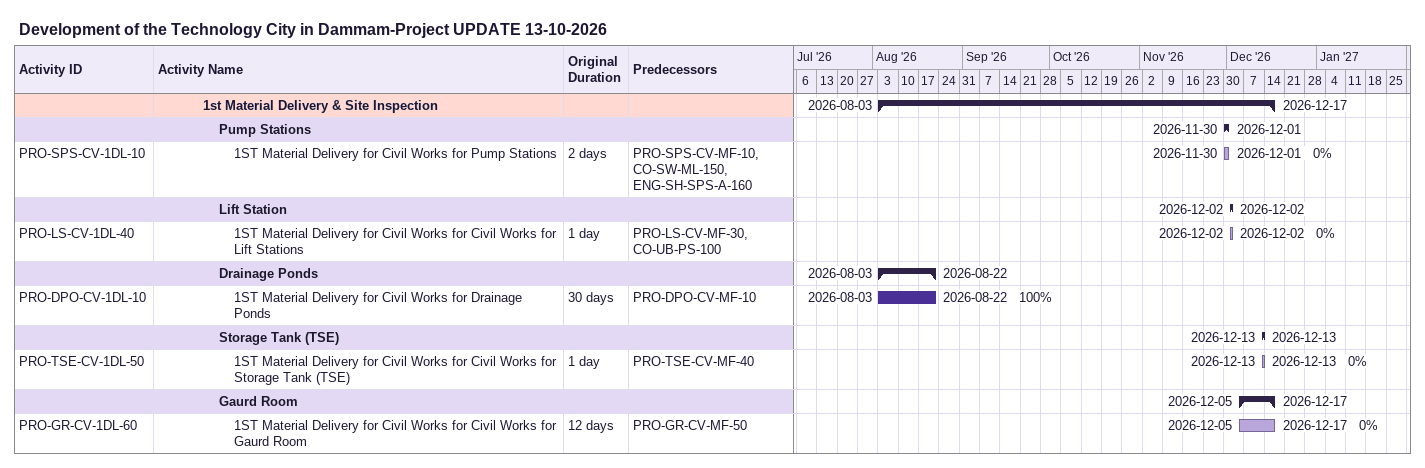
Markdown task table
Development of the Technology City in Dammam-Project UPDATE 13-10-2026

| ID | Level | Task | Original duration | Start | Finish | Predecessors | % complete |
|---|---|---|---|---|---|---|---|
|  | 4 | **1st Material Delivery & Site Inspection** |  | 2026-08-03 | 2026-12-17 |  |  |
|  | 5 | **Pump Stations** |  | 2026-11-30 | 2026-12-01 |  |  |
| PRO-SPS-CV-1DL-10 | 6 | 1ST Material Delivery for Civil Works for Pump Stations | 2d | 2026-11-30 | 2026-12-01 | PRO-SPS-CV-MF-10, CO-SW-ML-150, ENG-SH-SPS-A-160 | 0 |
|  | 5 | **Lift Station** |  | 2026-12-02 | 2026-12-02 |  |  |
| PRO-LS-CV-1DL-40 | 6 | 1ST Material Delivery for Civil Works for Civil Works for Lift Stations | 1d | 2026-12-02 | 2026-12-02 | PRO-LS-CV-MF-30, CO-UB-PS-100 | 0 |
|  | 5 | **Drainage Ponds** |  | 2026-08-03 | 2026-08-22 |  |  |
| PRO-DPO-CV-1DL-10 | 6 | 1ST Material Delivery for Civil Works for Drainage Ponds | 30d | 2026-08-03 | 2026-08-22 | PRO-DPO-CV-MF-10 | 100 |
|  | 5 | **Storage Tank (TSE)** |  | 2026-12-13 | 2026-12-13 |  |  |
| PRO-TSE-CV-1DL-50 | 6 | 1ST Material Delivery for Civil Works for Civil Works for Storage Tank (TSE) | 1d | 2026-12-13 | 2026-12-13 | PRO-TSE-CV-MF-40 | 0 |
|  | 5 | **Gaurd Room** |  | 2026-12-05 | 2026-12-17 |  |  |
| PRO-GR-CV-1DL-60 | 6 | 1ST Material Delivery for Civil Works for Civil Works for Gaurd Room | 12d | 2026-12-05 | 2026-12-17 | PRO-GR-CV-MF-50 | 0 |
